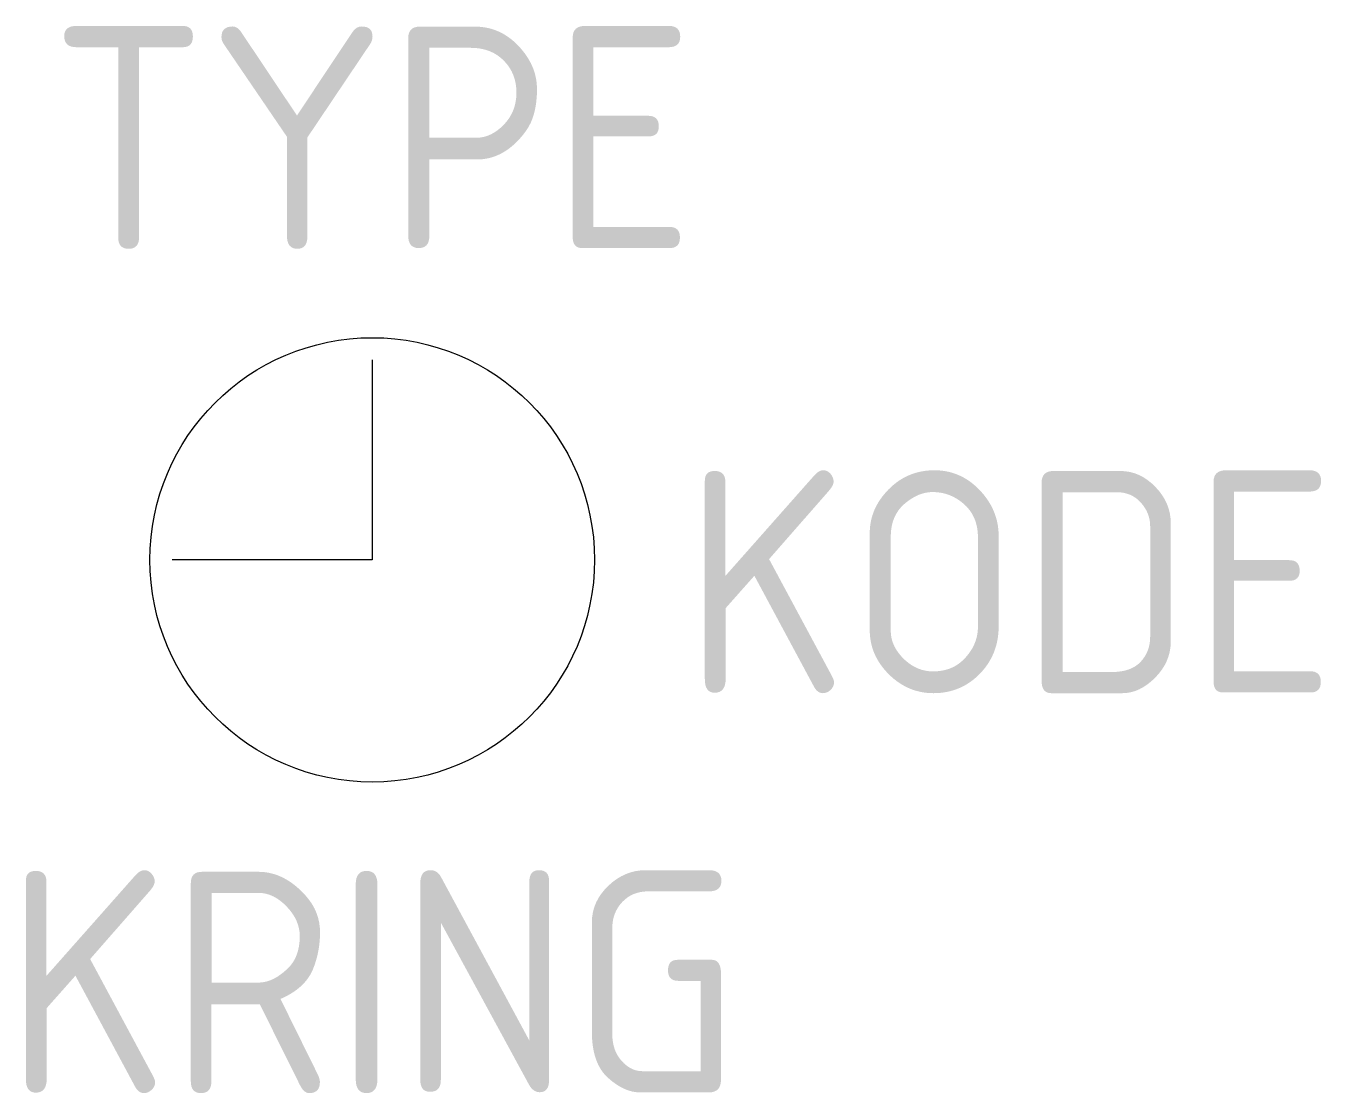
# Model space of a CAD drawing. Extents: x -3.9 to 10.7, y -6 to 6.
import ezdxf
from ezdxf.enums import TextEntityAlignment as Align

# ---------------------------------------------------------------- set-up
doc = ezdxf.new("R2010")
doc.units = 0
doc.layers.get('0').update_dxf_attribs({"linetype": 'CONTINUOUS'})
doc.styles.get("Standard").update_dxf_attribs({"font": 'iso8.shx'})

msp = doc.modelspace()

# ---------------------------------------------------------------- linework, layer by layer
at = {"linetype": 'Continuous'}
for p, q in [((0, 2.25), (0, 0)), ((0, 0), (-2.25, 0))]:
    msp.add_line(p, q, dxfattribs=at)
msp.add_circle((0, 0), 2.5, dxfattribs=at)

# ---------------------------------------------------------------- texts
for tag, p in [('TYPE', (0, 3.5)), ('KRING', (0, -6))]:
    msp.add_attdef(tag, text='XXX', height=2.5).set_placement(p, align=Align.CENTER)
msp.add_attdef('KODE', (3.5, -1.5), 'XXX', height=2.5)
at = {"text_generation_flag": 2, "flags": 3}
msp.add_attdef('CODERING', (0, 0), 'O001A', height=0.01, dxfattribs=at)

doc.saveas('drawing.dxf')
